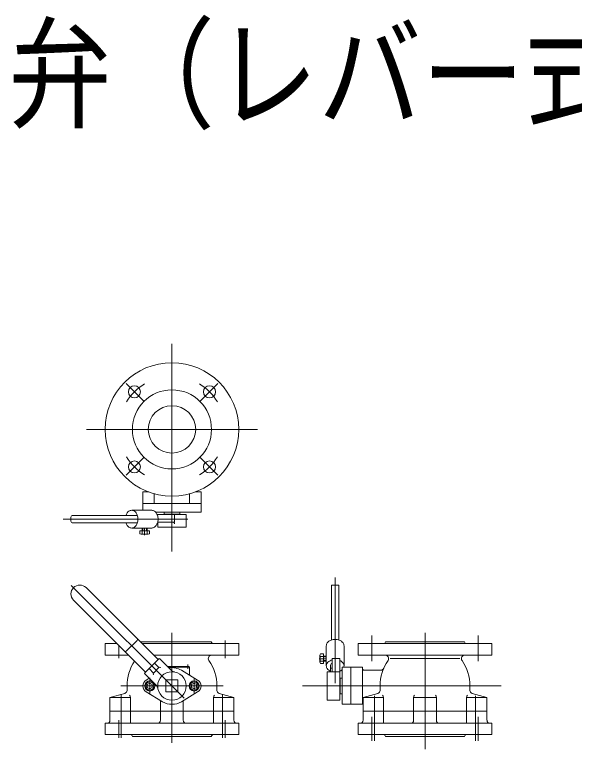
# Model space of a CAD drawing. Units: millimetres at full size, sheet at 1:20; details may follow other scales. Extents: x -5803 to 5817, y -3160 to 3160.
# Drawn here: x 3256 to 4141, y 1959 to 3121 of the extents above; entities that cross this region are included whole.
import ezdxf
from ezdxf.enums import TextEntityAlignment as Align

# ---------------------------------------------------------------- set-up
doc = ezdxf.new("R2010")
doc.units = ezdxf.units.MM
doc.header["$LTSCALE"] = 20
doc.layers.add('0-7_TEMP01', color=3, linetype='Continuous', lineweight=18)
doc.layers.add('1-3_補修弁', color=7, linetype='Continuous', lineweight=9)
doc.styles.add('ＭＳ ゴシック', font='')
doc.styles.get('ＭＳ ゴシック').set_extended_font_data('MS Gothic')

msp = doc.modelspace()

# ---------------------------------------------------------------- linework, layer by layer
at = {"layer": '0-7_TEMP01'}
for p, q in [((3505.02, 2271.8), (3505.02, 2600.34)), ((3432.61, 2537.6), (3460.48, 2509.73)), ((3577.42, 2537.6), (3549.55, 2509.73)), ((3369.86, 2465.19), (3640.16, 2465.19)), ((3432.61, 2392.79), (3460.48, 2420.66)), ((3577.42, 2392.79), (3549.55, 2420.66)), ((3332.88, 2323.2), (3530.32, 2323.2)), ((3461.88, 2297.84), (3461.88, 2309.2)), ((3763.02, 2063.86), (3763.02, 2231.06)), ((3524.46, 2039.87), (3345.91, 2218.41)), ((3505.02, 1969.31), (3505.02, 2143.2)), ((3821.01, 2098.31), (3821.01, 2139.31)), ((3905.02, 2143.2), (3905.02, 1959.15)), ((3989.01, 2139.31), (3989.01, 2098.31)), ((3589.01, 2131.31), (3589.01, 2103.31)), ((3421.01, 2123.52), (3421.01, 2103.31)), ((3737.66, 2102.45), (3749.01, 2102.45)), ((3470.02, 2072.31), (3470.02, 2046.31)), ((3540.01, 2046.31), (3540.01, 2072.31)), ((3586.01, 2059.31), (3424.01, 2059.31)), ((4025.52, 2059.31), (3711.62, 2059.31)), ((3425.01, 1977.31), (3425.01, 2046.31)), ((3585.01, 1977.31), (3585.01, 2046.31)), ((3825.01, 1972.31), (3825.01, 2043.62)), ((3985.01, 1972.31), (3985.01, 2043.62)), ((3821.01, 1972.31), (3821.01, 2010.31)), ((3989.01, 1972.31), (3989.01, 2010.31)), ((3421.01, 1977.31), (3421.01, 2005.31)), ((3589.01, 1977.31), (3589.01, 2005.31))]:
    msp.add_line(p, q, dxfattribs=at)
for start, end in [(121.226, 148.774), (31.226, 58.774), (211.226, 238.774), (301.226, 328.774)]:
    msp.add_arc((3505.02, 2465.19), 84, start, end, dxfattribs=at)
at = {"layer": '1-3_補修弁'}
for p, q in [((3459.01, 2366.2), (3459.01, 2337.19)), ((3468.56, 2366.2), (3459.01, 2366.2)), ((3477.02, 2363.48), (3477.02, 2348.2)), ((3533.02, 2363.48), (3533.02, 2348.2)), ((3551.02, 2366.2), (3541.47, 2366.2)), ((3551.02, 2334.2), (3551.02, 2366.2)), ((3551.02, 2348.2), (3459.01, 2348.2)), ((3473.19, 2337.19), (3441.38, 2337.19)), ((3345.35, 2326.19), (3345.35, 2320.19)), ((3348.35, 2329.2), (3450.32, 2329.2)), ((3479.32, 2334.2), (3551.02, 2334.2)), ((3481.56, 2330.7), (3527.51, 2330.7)), ((3492.52, 2331.19), (3517.52, 2331.19)), ((3509.08, 2330.7), (3509.08, 2318.69)), ((3517.52, 2331.19), (3517.02, 2330.7)), ((3517.52, 2331.19), (3517.52, 2334.2)), ((3527.51, 2330.7), (3527.51, 2310.7)), ((3348.35, 2317.19), (3450.32, 2317.19)), ((3482.52, 2310.7), (3482.52, 2318.48)), ((3506.07, 2318.69), (3482.57, 2318.69)), ((3441.38, 2309.2), (3473.19, 2309.2)), ((3454.38, 2304.69), (3469.38, 2304.69)), ((3454.38, 2299.79), (3454.38, 2304.69)), ((3457.88, 2309.2), (3457.88, 2304.69)), ((3458.13, 2299.78), (3458.13, 2304.69)), ((3458.88, 2304.69), (3458.88, 2309.2)), ((3464.88, 2304.69), (3464.88, 2309.2)), ((3465.64, 2299.78), (3465.64, 2304.69)), ((3465.88, 2304.69), (3465.88, 2309.2)), ((3469.38, 2304.69), (3469.38, 2299.79)), ((3527.51, 2310.7), (3482.52, 2310.7)), ((3456.26, 2299.2), (3467.5, 2299.2)), ((3483.1, 2101.03), (3369.25, 2214.88)), ((3757.02, 2217.97), (3757.02, 2131.89)), ((3768.01, 2218.97), (3758.02, 2218.97)), ((3769.02, 2217.97), (3769.02, 2131.89)), ((3463.3, 2081.23), (3349.45, 2195.07)), ((3449.86, 2131.44), (3432.89, 2114.46)), ((3567.52, 2129.31), (3454.81, 2129.31)), ((3842.52, 2129.31), (3967.52, 2129.31)), ((3399.52, 2126.31), (3418.22, 2126.31)), ((3399.52, 2126.31), (3399.52, 2108.31)), ((3457.82, 2126.31), (3610.52, 2126.31)), ((3610.52, 2126.31), (3610.52, 2108.31)), ((3749.01, 2091.13), (3749.01, 2122.95)), ((3777.02, 2091.13), (3777.02, 2122.95)), ((3799.52, 2126.31), (4010.52, 2126.31)), ((3799.52, 2108.31), (3799.52, 2126.31)), ((4010.52, 2126.31), (4010.52, 2108.31)), ((3399.52, 2108.31), (3436.21, 2108.31)), ((3475.82, 2108.31), (3610.52, 2108.31)), ((3739.01, 2108.06), (3739.01, 2096.82)), ((3739.59, 2106.2), (3744.52, 2106.2)), ((3739.61, 2109.95), (3744.52, 2109.95)), ((3744.52, 2109.95), (3744.52, 2094.94)), ((3749.01, 2106.44), (3744.52, 2106.44)), ((3744.52, 2105.45), (3749.01, 2105.45)), ((4010.52, 2108.31), (3799.52, 2108.31)), ((3462.06, 2079.99), (3484.33, 2102.27)), ((3485.74, 2102.27), (3503.8, 2084.21)), ((3530.02, 2086.31), (3530.02, 2093.31)), ((3739.59, 2098.7), (3744.52, 2098.7)), ((3744.52, 2094.94), (3739.61, 2094.94)), ((3744.52, 2099.45), (3749.01, 2099.45)), ((3744.52, 2098.44), (3749.01, 2098.44)), ((3770.52, 2102.98), (3758.51, 2102.98)), ((3758.51, 2081.81), (3758.51, 2102.98)), ((3770.52, 2102.98), (3770.52, 2036.81)), ((3850.01, 2102.73), (3960.01, 2102.73)), ((3468.95, 2086.89), (3476.02, 2079.82)), ((3497.7, 2090.31), (3532.02, 2090.31)), ((3533.02, 2089.31), (3498.7, 2089.31)), ((3519.93, 2084.18), (3545.67, 2068.74)), ((3532.02, 2090.31), (3532.02, 2089.31)), ((3533.02, 2078.03), (3533.02, 2089.31)), ((3770.52, 2081.81), (3750.52, 2081.81)), ((3750.52, 2081.81), (3750.52, 2036.81)), ((3755.51, 2091.13), (3755.51, 2084.21)), ((3774.01, 2089.31), (3774.01, 2030.31)), ((3774.01, 2089.31), (3806.01, 2089.31)), ((3788.02, 2030.31), (3788.02, 2089.31)), ((3806.01, 2030.31), (3806.01, 2089.31)), ((3809.01, 2084.31), (3835.19, 2084.31)), ((3462.06, 2078.58), (3480.12, 2060.52)), ((3469.07, 2071.57), (3464.36, 2068.74)), ((3495.52, 2049.81), (3495.52, 2068.81)), ((3495.52, 2068.81), (3514.52, 2068.81)), ((3514.52, 2068.81), (3514.52, 2049.81)), ((3771.01, 2071.81), (3771.01, 2046.81)), ((3434.01, 2052.38), (3434.01, 2059.31)), ((3466.01, 2057), (3466.01, 2061.62)), ((3470.02, 2054.69), (3466.01, 2057)), ((3474.01, 2057), (3470.02, 2054.69)), ((3474.01, 2061.62), (3474.01, 2057)), ((3536.01, 2061.62), (3540.01, 2063.93)), ((3536.01, 2057), (3536.01, 2061.62)), ((3540.01, 2054.69), (3536.01, 2057)), ((3540.01, 2063.93), (3544.02, 2061.62)), ((3576.02, 2052.38), (3576.02, 2059.31)), ((3834.01, 2052.38), (3834.01, 2059.31)), ((3976.02, 2052.38), (3976.02, 2059.31)), ((3430.31, 2047.55), (3407.02, 2041.31)), ((3464.36, 2049.88), (3490.1, 2034.44)), ((3514.52, 2049.81), (3495.52, 2049.81)), ((3545.67, 2049.88), (3519.93, 2034.44)), ((3579.72, 2047.55), (3603.01, 2041.31)), ((3771.01, 2046.81), (3770.52, 2047.31)), ((3771.01, 2046.81), (3774.01, 2046.81)), ((3979.72, 2047.55), (4003.01, 2041.31)), ((3439.45, 2041.31), (3407.02, 2041.31)), ((3407.02, 2041.31), (3407.02, 2005.31)), ((3439.45, 2041.31), (3439.45, 2000.31)), ((3487.02, 2005.31), (3487.02, 2036.29)), ((3523.01, 2005.31), (3523.01, 2036.29)), ((3603.01, 2041.31), (3570.58, 2041.31)), ((3570.58, 2041.31), (3570.58, 2000.31)), ((3603.01, 2041.31), (3603.01, 2005.31)), ((3750.52, 2036.81), (3770.52, 2036.81)), ((3807.02, 2041.31), (3807.02, 2005.31)), ((3839.45, 2041.31), (3839.45, 2000.31)), ((3887.02, 2041.31), (3923.01, 2041.31)), ((3887.02, 2005.31), (3887.02, 2041.31)), ((3923.01, 2005.31), (3923.01, 2041.31)), ((3970.58, 2041.31), (4003.01, 2041.31)), ((3970.58, 2041.31), (3970.58, 2000.31)), ((4003.01, 2005.31), (4003.01, 2041.31)), ((3774.01, 2030.31), (3807.02, 2030.31)), ((3603.01, 2019.31), (3407.02, 2019.31)), ((3807.02, 2019.31), (4003.01, 2019.31)), ((3399.52, 2000.31), (3610.52, 2000.31)), ((3399.52, 1982.31), (3399.52, 2000.31)), ((3610.52, 2000.31), (3610.52, 1982.31)), ((4010.52, 2000.31), (3799.52, 2000.31)), ((3799.52, 1982.31), (3799.52, 2000.31)), ((4010.52, 1982.31), (4010.52, 2000.31)), ((3610.52, 1982.31), (3399.52, 1982.31)), ((3567.52, 1979.31), (3442.52, 1979.31)), ((4010.52, 1982.31), (3799.52, 1982.31)), ((3967.52, 1979.31), (3842.52, 1979.31))]:
    msp.add_line(p, q, dxfattribs=at)
for points in [[(3493.01, 2330.7), (3492.52, 2331.19), (3492.52, 2334.2)], [(3477.43, 2095.38), (3484.51, 2088.3), (3476.02, 2079.82)], [(3770.52, 2071.31), (3771.01, 2071.81), (3774.01, 2071.81)], [(3466.01, 2061.62), (3470.02, 2063.93), (3474.01, 2061.62)], [(3544.02, 2061.62), (3544.02, 2057), (3540.01, 2054.69)], [(3830.31, 2047.55), (3807.02, 2041.31), (3839.45, 2041.31)]]:
    msp.add_lwpolyline(points, dxfattribs=at)
for centre, radius in [((3505.02, 2465.19), 105.5), ((3445.62, 2524.59), 9.5), ((3564.41, 2524.59), 9.5), ((3505.02, 2465.19), 62.5), ((3505.02, 2465.19), 37.5), ((3445.62, 2405.8), 9.5), ((3564.41, 2405.8), 9.5), ((3505.02, 2059.31), 22.5), ((3470.02, 2059.31), 8), ((3470.02, 2059.31), 6.5), ((3540.01, 2059.31), 8), ((3540.01, 2059.31), 6.5)]:
    msp.add_circle(centre, radius, dxfattribs=at)
for centre, radius, start, end in [((3443.33, 2326.89), 10.9, 125.84361, 145.25198), ((3441.47, 2329.55), 7.64, 90.69337, 126.22988), ((3441.28, 2329.55), 7.64, 53.77012, 89.30663), ((3439.42, 2326.89), 10.9, 34.74801, 54.15638), ((3473.1, 2329.55), 7.64, 53.77012, 89.30663), ((3471.24, 2326.89), 10.9, 34.74801, 54.15638), ((3348.35, 2326.19), 3, 90, 180), ((3433.24, 2329.06), 0.82, 151.32882, 170.65982), ((3446.62, 2324.56), 14.93, 145.13203, 160.85632), ((3436.12, 2324.56), 14.93, 19.1437, 34.86798), ((3432.37, 2323.26), 18.91, 359.81123, 19.14223), ((3467.95, 2324.56), 14.93, 19.1437, 34.86798), ((3464.19, 2323.26), 18.91, 359.81123, 19.14223), ((3348.35, 2320.19), 3, 180, 270), ((3441.87, 2320.3), 9.94, 198.21001, 199.80121), ((3446.62, 2321.83), 14.93, 199.14369, 214.86798), ((3443.33, 2319.5), 10.9, 214.74801, 234.15638), ((3439.42, 2319.5), 10.9, 305.84364, 325.252), ((3436.12, 2321.83), 14.93, 325.13201, 340.8563), ((3432.37, 2323.13), 18.91, 340.85777, 0.18877), ((3471.24, 2319.5), 10.9, 305.84364, 325.252), ((3467.95, 2321.83), 14.93, 325.13201, 340.8563), ((3464.19, 2323.13), 18.91, 340.85777, 0.18877), ((3506.07, 2315.69), 3, 0, 90), ((3441.47, 2316.84), 7.64, 233.77013, 269.30664), ((3441.28, 2316.84), 7.64, 270.69336, 306.22986), ((3473.1, 2316.84), 7.64, 270.69336, 306.22986), ((3456.26, 2302.49), 3.29, 234.992, 304.565), ((3461.88, 2311.62), 12.42, 252.412, 287.588), ((3467.5, 2302.49), 3.29, 235.435, 305.008), ((3359.35, 2204.97), 14, 45, 225), ((3758.02, 2217.97), 1, 90, 180), ((3768.01, 2217.97), 1, 0, 90), ((3448.45, 2132.85), 2, 315, 45), ((3570.52, 2129.31), 3, 180, 270), ((3756.66, 2122.86), 7.64, 143.77013, 179.30664), ((3759.32, 2120.99), 10.9, 124.74801, 144.15638), ((3761.65, 2117.71), 14.93, 109.14369, 124.86798), ((3762.95, 2113.95), 18.91, 89.81124, 109.14224), ((3763.07, 2113.95), 18.91, 70.85776, 90.18876), ((3764.38, 2117.71), 14.93, 55.13203, 70.85632), ((3766.7, 2120.99), 10.9, 35.84361, 55.25198), ((3769.36, 2122.86), 7.64, 0.69337, 36.22988), ((3839.52, 2129.31), 3, 270, 0), ((3970.52, 2129.31), 3, 180, 270), ((3431.47, 2115.88), 2, 225, 315), ((3568.1, 2102.73), 5.58, 90, 214.542), ((3742.31, 2108.06), 3.29, 144.992, 214.565), ((3751.44, 2102.45), 12.42, 162.412, 197.588), ((3841.94, 2102.73), 5.58, 325.458, 90), ((3968.1, 2102.73), 5.58, 90, 214.542), ((3505.02, 2059.31), 71, 146.372, 180), ((3485.04, 2101.56), 1, 45, 135), ((3505.02, 2059.31), 71, 0, 34.542), ((3742.31, 2096.82), 3.29, 145.435, 215.008), ((3756.66, 2091.04), 7.64, 143.77013, 179.30664), ((3759.32, 2089.18), 10.9, 124.74801, 144.15638), ((3761.65, 2085.89), 14.93, 109.14369, 124.86798), ((3759.61, 2091.08), 4.09, 143.77013, 179.30664), ((3761.04, 2090.08), 5.84, 124.74801, 144.15638), ((3760.43, 2090.76), 9.94, 101.14176, 111.74811), ((3760.95, 2090.5), 5.45, 116.55794, 126.4811), ((3766.79, 2090.12), 10.08, 52.6097, 68.33399), ((3766.7, 2089.18), 10.9, 35.84361, 55.25198), ((3769.36, 2091.04), 7.64, 0.69337, 36.22988), ((3905.02, 2059.31), 71, 145.458, 180), ((3905.02, 2059.31), 71, 0, 34.542), ((3462.77, 2079.29), 1, 135, 225), ((3485.92, 2086.89), 2, 45, 135), ((3505.02, 2059.31), 29, 59.05, 99.719), ((3510.88, 2091.28), 10, 225, 259.606), ((3756.66, 2091.22), 7.64, 180.69336, 216.22986), ((3759.32, 2093.09), 10.9, 215.84364, 235.252), ((3759.95, 2093.31), 11.45, 233.33203, 249.05632), ((3759.61, 2084.16), 4.09, 143.77014, 179.30665), ((3759.61, 2084.26), 4.09, 180.69336, 216.22987), ((3756.39, 2081.88), 0.095, 205.74959, 225.15795), ((3761.04, 2083.16), 5.84, 124.74799, 144.15636), ((3760.95, 2083.58), 5.45, 116.55799, 126.48115), ((3764.7, 2095.82), 14.29, 293.98821, 305.06814), ((3770.9, 2087.79), 4.17, 298.82431, 318.23267), ((3769.91, 2091.14), 7.11, 345.10914, 359.9527), ((3809.01, 2087.31), 3, 180, 270), ((3835.19, 2089.31), 5, 270, 336.75), ((3470.02, 2059.31), 11, 120.95, 239.05), ((3477.43, 2078.41), 2, 135, 225), ((3536.01, 2078.03), 3, 180, 239.05), ((3540.01, 2059.31), 11, 300.95, 59.05), ((3473.04, 2053.45), 10, 10.394, 45), ((3429.01, 2052.38), 5, 285, 0), ((3581.01, 2052.38), 5, 180, 255), ((3829.01, 2052.38), 5, 285, 0), ((3981.01, 2052.38), 5, 180, 255), ((3434.45, 2041.31), 5, 0, 47.288), ((3505.02, 2059.31), 29, 239.05, 300.95), ((3575.58, 2041.31), 5, 132.712, 180), ((3834.45, 2041.31), 5, 0, 47.288), ((3892.02, 2041.31), 5, 132.712, 180), ((3918.01, 2041.31), 5, 0, 47.288), ((3975.58, 2041.31), 5, 132.712, 180), ((3402.02, 2005.31), 5, 270, 0), ((3482.02, 2005.31), 5, 270, 0), ((3528.01, 2005.31), 5, 180, 270), ((3608.02, 2005.31), 5, 180, 270), ((3802.02, 2005.31), 5, 270, 0), ((3882.02, 2005.31), 5, 270, 0), ((3928.01, 2005.31), 5, 180, 270), ((4008.02, 2005.31), 5, 180, 270), ((3439.52, 1979.31), 3, 0, 90), ((3570.52, 1979.31), 3, 90, 180), ((3839.52, 1979.31), 3, 0, 90), ((3970.52, 1979.31), 3, 90, 180)]:
    msp.add_arc(centre, radius, start, end, dxfattribs=at)

# ---------------------------------------------------------------- texts
at = {"layer": '1-3_補修弁', "style": 'ＭＳ ゴシック', "width": 0.85}
msp.add_text('水道用補修弁（レバー式ボール弁）', height=140.8, dxfattribs=at).set_placement((2430.26, 2914.52), align=Align.BOTTOM_LEFT)

doc.saveas('drawing.dxf')
